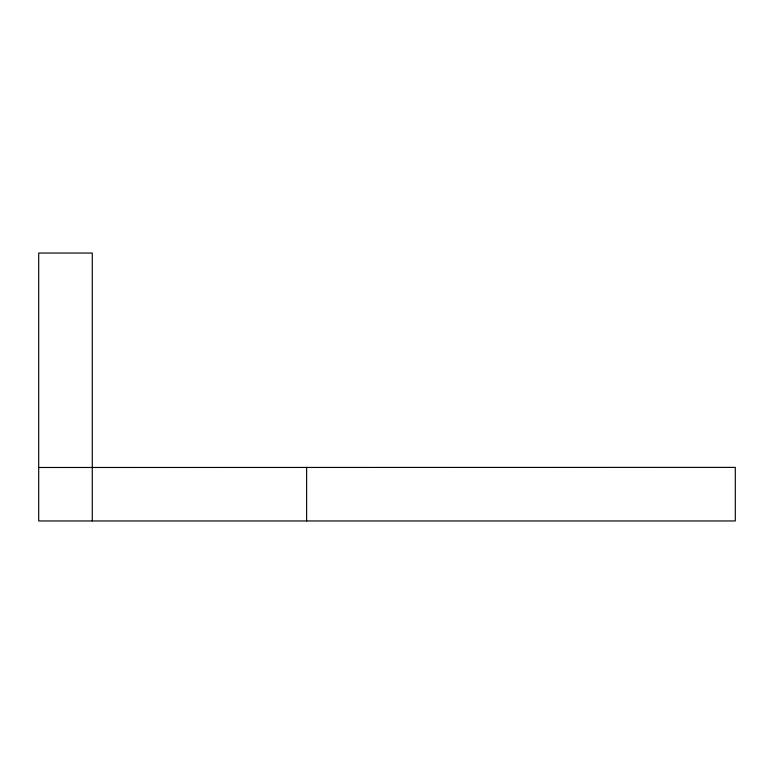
<?xml version="1.0" encoding="UTF-8"?>
<svg xmlns="http://www.w3.org/2000/svg" width="774" height="774" viewBox="0 0 774 774"><rect width="100%" height="100%" fill="white"/><g stroke="black" fill="none" stroke-linecap="round" stroke-linejoin="round"><path stroke-width="1.16" d="M38.7 467.486L735.3 467.38L735.3 520.96L38.7 520.96L38.7 253.04L92.28 253.04L92.28 520.96M306.62 467.38L306.62 520.96"/></g></svg>
